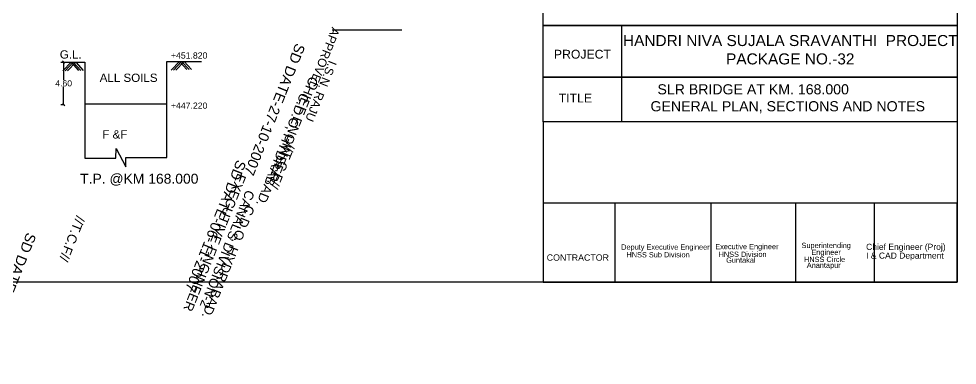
# Model space of a CAD drawing. Header units: inches. Extents: x 20329 to 26884, y 17169 to 22127.
# Drawn here: x 24112 to 26853, y 17493 to 18505 of the extents above; entities that cross this region are included whole.
import ezdxf

# ---------------------------------------------------------------- set-up
doc = ezdxf.new("R2010")
doc.units = ezdxf.units.IN
doc.header["$MEASUREMENT"] = 0
for name, color, linetype in [('DIMENSION', 255, 'Continuous'), ('DRAWING', 2, 'Continuous'), ('TEXT', 255, 'Continuous'), ('TXT', 7, 'Continuous'), ('TXT @ 1', 7, 'Continuous')]:
    doc.layers.add(name, color=color, linetype=linetype)
doc.styles.add('Notes', font='arial.ttf', dxfattribs={"height": 0.1})
doc.styles.get("Standard").update_dxf_attribs({"font": 'arial.ttf'})
doc.dimstyles.get("Standard").update_dxf_attribs({"dimtxt": 12.0625, "dimasz": 6.3125, "dimexe": 0.18, "dimexo": 0.0625, "dimgap": 0.09, "dimtad": 0, "dimtih": 1, "dimtoh": 1, "dimdec": 4, "dimzin": 0, "dimdsep": 46, "dimtxsty": 'Standard', "dimblk": 'OBLIQUE', "dimcen": 0.09, "dimadec": 0, "dimazin": 0, "dimtfac": 1, "dimtdec": 4, "dimtofl": 0, "dimtmove": 0, "dimatfit": 3, "dimfxl": 1, "dimtolj": 1, "dimtzin": 0, "dimarcsym": 0})

# ---------------------------------------------------------------- blocks, each defined once
blk = doc.blocks.new('_Oblique')
at = {"color": 0, "linetype": 'ByBlock', "lineweight": -2}
blk.add_line((-0.5, -0.5), (0.5, 0.5), dxfattribs=at)
blk = doc.blocks.new('*D147')
at = {"layer": 'Defpoints', "color": 0, "transparency": 16777216}
for p in [(24235, 18378), (24235, 18254.4), (24243, 18254.4)]:
    blk.add_point(p, dxfattribs=at)
at = {"layer": 'DIMENSION', "color": 0, "lineweight": -2, "transparency": 16777216}
for p, q in [((24235.1, 18378), (24243.2, 18378)), ((24243, 18378), (24243, 18325.5)), ((24243, 18254.4), (24243, 18306.9)), ((24235.1, 18254.4), (24243.2, 18254.4))]:
    blk.add_line(p, q, dxfattribs=at)
at = {"layer": 'DIMENSION', "color": 0, "lineweight": -2, "transparency": 16777216, "xscale": 6.3125, "yscale": 6.3125, "zscale": 6.3125}
for p, rotation in [((24243, 18378), 90), ((24243, 18254.4), 270)]:
    blk.add_blockref('_Oblique', p, dxfattribs=dict(at, rotation=rotation))
at = {"layer": 'DIMENSION', "color": 0, "transparency": 16777216, "insert": (24243, 18316.2), "char_height": 18, "attachment_point": 5}
blk.add_mtext('\\A1;4.60', dxfattribs=at)

msp = doc.modelspace()

# ---------------------------------------------------------------- linework, layer by layer
at = {"layer": 'DRAWING'}
msp.add_lwpolyline([(26852.87028, 17735.62094), (20329.41228, 17735.62094), (20329.41228, 22126.52475), (26852.87028, 22126.52475)], close=True, dxfattribs=at)
at = {"layer": 'DRAWING', "ltscale": 0.02}
for points in [[(25643.34618, 18673.04845), (26852.87028, 18673.04845), (26852.87028, 18485.25543), (25643.34618, 18485.25543)], [(25643.34618, 18485.25543), (26852.87028, 18485.25543), (26852.87028, 18334.43884), (25643.34618, 18334.43884)], [(25643.34618, 18485.25543), (25872.43844, 18485.25543), (25872.43844, 18204.3347), (25643.34618, 18204.3347)], [(25643.34618, 18334.43884), (26852.87028, 18334.43884), (26852.87028, 18204.3347), (25643.34618, 18204.3347)], [(25643.34618, 17735.62094), (26852.87028, 17735.62094), (26852.87028, 17965.98958), (25643.34618, 17965.98958)]]:
    msp.add_lwpolyline(points, close=True, dxfattribs=at)
at = {"layer": 'DRAWING'}
for points in [[(24234.99125, 18378.04173), (24304.99886, 18378.04173), (24304.99886, 18256.72028), (24304.99886, 18097.66535), (24395.44597, 18097.66535), (24396.49484, 18126.30641), (24424.77418, 18072.59589), (24424.77418, 18099.943), (24544.74003, 18099.943), (24544.74003, 18256.72028), (24544.74003, 18380.30824), (24645.76519, 18380.30824)], [(24264.49489, 18378.04173), (24240.33159, 18352.69462)], [(24271.2239, 18378.04173), (24247.06061, 18352.69462)], [(24278.28941, 18378.04173), (24254.12611, 18352.69462)], [(24264.49489, 18378.04173), (24286.08903, 18354.2072)], [(24271.2239, 18378.04173), (24292.81804, 18354.2072)], [(24278.28941, 18378.04173), (24299.88355, 18354.2072)], [(24580.99207, 18380.14177), (24556.82878, 18354.79466)], [(24587.72109, 18380.14177), (24563.55779, 18354.79466)], [(24594.78659, 18380.14177), (24570.6233, 18354.79466)], [(24580.99207, 18380.14177), (24602.58622, 18356.30724)], [(24587.72109, 18380.14177), (24609.31523, 18356.30724)], [(24594.78659, 18380.14177), (24616.38074, 18356.30724)], [(24304.99886, 18256.72028), (24544.74003, 18256.72028)]]:
    msp.add_lwpolyline(points, dxfattribs=at)
at = {"layer": 'DRAWING', "ltscale": 0.02}
for points in [[(26852.87028, 18279.97896), (26852.87028, 17965.98958)], [(25643.34618, 18204.3347), (25643.34618, 17965.98958)], [(25853.54132, 17965.98958), (25853.54132, 17735.62094)], [(26133.17194, 17965.98958), (26133.17194, 17735.62094)], [(26380.50133, 17965.98958), (26380.50133, 17735.62094)], [(26610.67992, 17965.98958), (26610.67992, 17735.62094)]]:
    msp.add_lwpolyline(points, dxfattribs=at)
at = {"layer": 'TXT'}
msp.add_line((25027.18288, 18472.2195), (25231.03288, 18472.2195), dxfattribs=at)

# ---------------------------------------------------------------- texts
at = {"layer": 'TEXT'}
for s, height, p in [('G.L.', 24.192, (24231.70291, 18388.68724)), ('+451.820', 18.144, (24556.45971, 18388.68724)), ('ALL SOILS', 24.192, (24348.25969, 18320.51917)), ('SLR BRIDGE AT KM. 168.000 ', 29.5281663, (25977.63733, 18284.13839)), ('+447.220', 18.144, (24556.45971, 18242.08615)), ('F &F', 24.192, (24355.92149, 18155.18314)), ('T.P. @KM 168.000', 29.0304, (24291.23991, 18023.23946)), (' Executive Engineer', 15.3393072, (26140.64894, 17831.89324)), ('Superintending ', 15.3393072, (26398.4916, 17835.29796)), ('Chief Engineer (Proj)', 17.8148705, (26587.20126, 17829.83971)), ('Deputy Executive Engineer', 15.3393072, (25871.72686, 17830.52972)), ('HNSS Sub Division', 15.3393072, (25887.16821, 17807.97998)), ('HNSS Division', 15.3393072, (26156.09029, 17809.3435)), ('I & CAD Department', 17.8148705, (26587.2066, 17804.30017)), ('Guntakal', 15.339307, (26178.45564, 17792.27426)), ('HNSS Circle', 15.3393072, (26405.85822, 17794.51586)), ('Anantapur', 15.339307, (26413.98486, 17777.44663))]:
    msp.add_text(s, height=height, dxfattribs=at).set_placement(p)
for s, insert, char_height, width, attachment_point in [('HANDRI NIVA SUJALA SRAVANTHI  PROJECT\\PPACKAGE NO.-32', (26365.69719, 18457.50413), 32.2125451, 1380.5376451, 2), ('GENERAL PLAN, SECTIONS AND NOTES', (25957.32807, 18264.23495), 29.5281663, 998.0520208, 1), ('Engineer', (26427.47864, 17830.68843), 15.339307, 88.5954854, 1)]:
    msp.add_mtext(s, dxfattribs=dict(at, insert=insert, char_height=char_height, width=width, attachment_point=attachment_point))
at = {"layer": 'TEXT', "color": 7}
for s, insert, char_height, width, attachment_point in [('PROJECT', (25675.22617, 18414.22654), 25.565512, 207.7777691, 1), ('TITLE', (25689.34042, 18286.02158), 25.565512, 207.7777691, 1), ('\\PCONTRACTOR', (25654.19053, 17822.69069), 18.455662, 274.7669773, 4)]:
    msp.add_mtext(s, dxfattribs=dict(at, insert=insert, char_height=char_height, width=width, attachment_point=attachment_point))
at = {"layer": 'TXT @ 1', "style": 'Notes'}
for s, height, p in [('APPROVED ', 25, (25027.10788, 18482.0945)), ('SD DATE-27-10-2007', 30, (24921.55788, 18435.4445)), ('I.S.N. RAJU', 25, (25018.15788, 18385.3445)), ('CHIEF ENGINEER,', 27.5, (24962.00788, 18339.0195)), ('C.D.O, HYDRABAD.', 27.5, (24935.18288, 18291.0195)), ('//T.C.F//', 27.5, (24893.8953, 18144.15898)), ('SD DATE-06-11-2007', 30, (24749.27461, 18095.04819)), ('EXECUTIVE ENGINEER', 27.5, (24751.4203, 18055.40898)), ('CANALS DIVISION-2', 27.5, (24776.2953, 18007.18398)), ('C.D.O, HYDRABAD.', 27.5, (24776.3203, 17962.93398)), ('//T.C.F//', 27.5, (24280.43428, 17931.84587)), ('SD DATE-11-12-2007', 30, (24135.81359, 17882.73508))]:
    msp.add_text(s, height=height, rotation=248.18539893, dxfattribs=at).set_placement(p)

# ---------------------------------------------------------------- dimensions: what is measured, and where the dimension line sits
at = {"layer": 'DIMENSION'}
dim = msp.add_linear_dim(base=(24243.02861, 18254.4122), p1=(24234.99125, 18378.04173), p2=(24234.99125, 18254.4122), angle=90, text='4.60', dimstyle='Standard', override={"dimtxt": 18}, dxfattribs=at)
dim.commit()
dim.dimension.update_dxf_attribs({"geometry": '*D147', "text_midpoint": (24243.02861, 18316.22697)})

doc.saveas('drawing.dxf')
